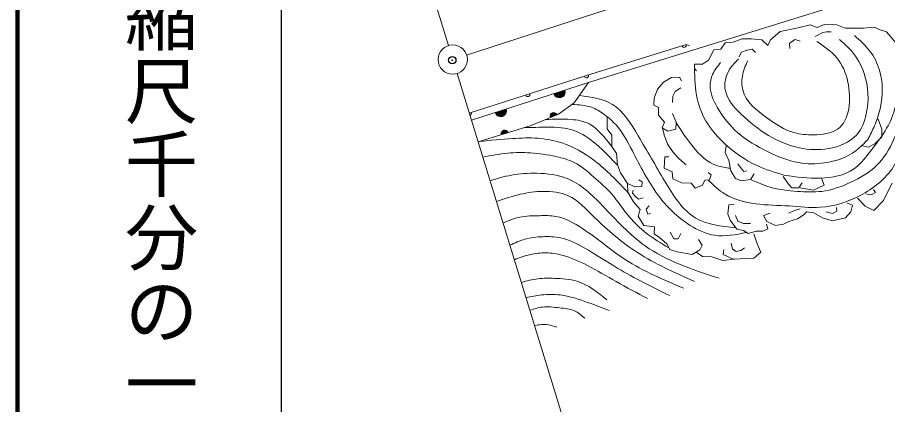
# Model space of a CAD drawing. Units: millimetres, scale not verified. Extents: x 40000 to 680000, y 20000 to 380000.
# Drawn here: x 40000 to 99412, y 262062 to 288496 of the extents above; entities that cross this region are included whole.
import ezdxf
from ezdxf.enums import TextEntityAlignment as Align

# ---------------------------------------------------------------- set-up
doc = ezdxf.new("R2010")
doc.units = ezdxf.units.MM
doc.header["$LTSCALE"] = 1000
doc.header["$PDMODE"] = 32
doc.header["$PDSIZE"] = 500
doc.linetypes.add('CHAIN', pattern=[18.5, 12, -1.5, 3.5, -1.5])
for name, color, linetype, lineweight in [('M-BGD', 7, 'Continuous', 13), ('M-BMK', 2, 'CHAIN', 13), ('M-BMK-SRVR', 3, 'Continuous', 13), ('M-TTL', 2, 'Continuous', 140), ('M-TTL-BAND', 7, 'Continuous', 25)]:
    doc.layers.add(name, color=color, linetype=linetype, lineweight=lineweight)
doc.layers.add('M-OTRS', color=6, linetype='Continuous')
doc.styles.add('@ＭＳ ゴシック', font='')
doc.styles.get('@ＭＳ ゴシック').set_extended_font_data('@MS Gothic')

msp = doc.modelspace()

# ---------------------------------------------------------------- linework, layer by layer
at = {"layer": 'M-BGD'}
for p, q in [((79002, 284045), (105491, 292286)), ((93191, 287763), (92069, 287539)), ((94121, 287988), (93191, 287763)), ((94602, 287796), (94121, 287988)), ((95083, 288020), (94602, 287796)), ((95949, 287988), (95083, 288020)), ((96526, 287764), (95949, 287988)), ((97777, 287764), (96526, 287764)), ((98515, 287828), (97777, 287764)), ((98835, 287668), (98515, 287828)), ((99348, 287508), (98835, 287668)), ((89472, 287025), (88862, 286801)), ((90113, 287025), (89472, 287025)), ((90818, 286961), (90113, 287025)), ((92069, 287539), (91428, 286961)), ((92710, 286737), (93095, 286994)), ((93095, 286994), (93448, 286866)), ((94474, 287186), (94987, 287475)), ((94987, 287475), (95244, 287507)), ((95244, 287507), (95564, 287507)), ((99990, 286738), (99348, 287508)), ((78852, 284522), (85518, 286596)), ((88317, 286769), (88029, 286320)), ((88862, 286801), (88317, 286769)), ((91235, 286577), (90818, 286961)), ((91428, 286961), (91235, 286577)), ((92743, 286384), (92710, 286737)), ((87548, 286287), (87195, 285582)), ((88029, 286320), (87548, 286287)), ((89247, 285775), (89440, 286127)), ((89440, 286127), (89824, 286256)), ((89824, 286256), (90177, 286320)), ((90177, 286320), (90402, 286095)), ((86778, 285293), (86233, 285293)), ((86233, 285293), (86233, 285005)), ((87195, 285582), (86778, 285293)), ((86233, 285005), (86361, 284844)), ((70843, 281951), (78852, 284522)), ((70996, 281474), (79002, 284045)), ((79002, 284045), (78013, 282653)), ((84117, 284074), (83700, 283593)), ((84662, 284395), (84117, 284074)), ((85207, 284427), (84662, 284395)), ((85335, 284171), (85207, 284427)), ((83700, 283593), (83475, 282984)), ((84758, 283112), (84918, 283433)), ((84918, 283433), (85303, 283690)), ((83475, 282984), (83443, 282503)), ((84726, 282695), (84758, 283112)), ((78013, 282653), (76950, 281883)), ((83443, 282503), (83764, 282343)), ((83764, 282343), (83764, 281830)), ((76950, 281883), (75081, 281113)), ((80269, 280899), (80269, 281689)), ((83764, 281830), (84181, 281349)), ((84983, 281349), (84726, 281926)), ((75081, 281113), (71451, 279998)), ((84181, 281349), (84021, 280964)), ((84951, 280868), (84983, 281349)), ((99022, 280861), (98770, 281551)), ((80590, 280450), (80269, 280899)), ((80590, 279681), (80590, 280450)), ((84021, 280964), (84406, 280739)), ((84406, 280739), (84951, 280868)), ((99022, 280352), (99022, 280861)), ((98093, 279645), (98536, 279866)), ((98536, 279866), (99022, 280352)), ((80910, 279200), (80590, 279681)), ((88318, 279265), (88396, 279732)), ((88575, 278720), (88318, 279265)), ((97707, 279722), (98093, 279645)), ((80975, 278430), (80910, 279200)), ((84214, 278976), (84149, 278206)), ((84470, 278976), (84214, 278976)), ((88703, 278014), (88575, 278720)), ((81167, 277885), (80975, 278430)), ((84149, 278206), (84695, 277949)), ((89184, 278495), (89377, 278239)), ((89377, 278239), (89601, 277982)), ((81648, 277147), (81167, 277885)), ((84695, 277949), (84759, 277468)), ((84759, 277468), (85336, 277212)), ((87356, 277757), (87164, 277918)), ((87260, 277405), (87356, 277757)), ((89024, 277501), (88703, 278014)), ((89441, 277341), (89024, 277501)), ((89601, 277982), (89793, 278014)), ((90307, 277822), (90050, 277437)), ((92282, 277639), (92648, 277117)), ((95085, 277053), (94901, 277512)), ((81680, 276570), (81644, 277154)), ((81648, 277147), (82185, 276926)), ((82185, 276926), (82623, 276949)), ((82656, 277263), (82432, 277397)), ((82623, 276949), (82656, 277263)), ((85336, 277212), (86010, 277180)), ((86010, 277180), (86266, 276827)), ((86266, 276827), (86779, 277052)), ((86779, 277052), (86940, 277373)), ((86940, 277373), (87260, 277405)), ((90050, 277437), (89441, 277341)), ((92648, 277117), (92872, 276860)), ((93353, 276860), (93578, 277213)), ((94347, 276700), (95085, 277053)), ((99382, 276508), (99735, 277182)), ((82065, 275897), (81680, 276570)), ((82040, 276691), (82006, 276489)), ((82006, 276489), (82163, 276321)), ((82163, 276321), (82410, 276085)), ((92872, 276860), (93353, 276860)), ((93449, 276860), (93962, 276764)), ((93962, 276764), (94347, 276700)), ((97983, 276461), (98204, 276373)), ((98204, 276373), (98337, 276395)), ((98337, 276395), (98580, 276550)), ((98580, 276550), (98448, 276749)), ((99126, 275995), (99382, 276508)), ((82514, 275384), (82065, 275897)), ((82410, 276085), (82713, 276175)), ((88575, 275705), (88511, 275096)), ((88928, 275737), (88575, 275705)), ((97009, 275674), (96624, 275835)), ((96913, 275225), (97009, 275674)), ((97362, 276155), (97875, 275610)), ((98484, 275322), (99126, 275995)), ((82386, 274935), (82514, 275384)), ((83133, 275636), (82934, 275403)), ((82934, 275403), (83033, 275072)), ((83033, 275072), (83232, 275105)), ((88511, 275096), (88672, 274647)), ((91397, 275128), (90948, 274968)), ((92680, 275129), (93065, 275321)), ((93065, 275321), (93450, 275417)), ((93706, 275032), (93866, 275225)), ((93866, 275225), (94380, 275161)), ((94380, 275161), (94957, 274808)), ((95213, 275225), (95662, 275097)), ((95662, 275097), (95951, 275257)), ((95951, 275257), (95919, 275514)), ((96528, 274808), (96913, 275225)), ((97875, 275610), (98484, 275322)), ((82771, 274293), (82386, 274935)), ((88672, 274647), (89121, 274038)), ((89024, 274968), (89185, 274583)), ((89185, 274583), (89569, 274423)), ((90948, 274968), (91173, 274551)), ((91173, 274551), (91750, 274295)), ((92295, 274391), (92680, 274551)), ((92680, 274551), (93257, 274744)), ((93257, 274744), (93706, 275032)), ((94957, 274808), (95630, 274616)), ((95630, 274616), (96528, 274808)), ((83509, 274197), (82771, 274293)), ((83477, 273716), (83509, 274197)), ((89121, 274038), (89570, 273942)), ((89569, 274423), (90051, 274423)), ((89570, 273942), (89890, 273749)), ((89890, 273749), (90435, 273910)), ((90435, 273910), (90884, 273910)), ((90884, 273910), (91237, 274070)), ((91237, 274070), (91141, 274391)), ((91750, 274295), (92295, 274391)), ((83829, 273460), (83477, 273716)), ((84343, 273043), (83829, 273460)), ((84559, 273845), (84824, 273381)), ((84824, 273381), (85123, 273381)), ((85123, 273381), (85289, 273746)), ((86491, 273332), (86748, 272947)), ((90275, 273717), (90500, 273044)), ((84535, 272658), (84343, 273043)), ((86748, 272947), (86587, 272626)), ((88721, 273077), (88831, 272679)), ((89384, 272591), (89649, 272768)), ((90500, 273044), (90756, 272467)), ((85048, 272498), (84535, 272658)), ((86074, 272306), (85048, 272498)), ((86587, 272626), (86074, 272306)), ((86780, 272177), (86339, 272471)), ((87421, 272146), (86780, 272177)), ((88159, 271889), (87421, 272146)), ((88191, 272306), (88223, 272659)), ((88864, 271985), (88191, 272306)), ((88831, 272679), (89075, 272503)), ((89075, 272503), (89384, 272591)), ((90756, 272467), (90275, 272050)), ((88957, 271990), (88159, 271889)), ((90275, 272050), (88864, 271985))]:
    msp.add_line(p, q, dxfattribs=at)
for centre, radius, start, end in [((85518, 286596), 150, 197.28083, 17.28083), ((85666, 286118), 500, 62.28083, 107.28083), ((78852, 284522), 150, 197.80091, 17.28083), ((77001, 283403), 400, 197.80091, 17.80091), ((77001, 283403), 400, 197.80091, 17.80091), ((77001, 283403), 350, 197.80091, 17.80091), ((77001, 283403), 300, 197.80091, 17.80091), ((77001, 283403), 250, 197.80091, 17.80091), ((77001, 283403), 200, 197.80091, 17.80091), ((77001, 283403), 150, 197.80091, 17.80091), ((77001, 283403), 100, 197.80091, 17.80091), ((77001, 283403), 50, 197.80091, 17.80091), ((74847, 283236), 150, 197.80091, 17.80091), ((72997, 282117), 400, 197.80091, 17.80091), ((72997, 282117), 400, 197.80091, 17.80091), ((72997, 282117), 350, 197.80091, 17.80091), ((70843, 281951), 150, 289.37835, 17.80091), ((72997, 282117), 300, 197.80091, 17.80091), ((72997, 282117), 250, 197.80091, 17.80091), ((72997, 282117), 200, 197.80091, 17.80091), ((72997, 282117), 150, 197.80091, 17.80091), ((72997, 282117), 100, 197.80091, 17.80091), ((72997, 282117), 50, 197.80091, 17.80091), ((76615, 281756), 250, 24.72243, 204.72243), ((76615, 281756), 200, 24.72243, 204.72243), ((76615, 281756), 150, 24.72243, 204.72243), ((76615, 281756), 100, 24.72243, 204.72243), ((76615, 281756), 50, 24.72243, 204.72243), ((73266, 280555), 250, 17.07076, 197.07076), ((73266, 280555), 200, 17.07076, 197.07076), ((73266, 280555), 150, 17.07076, 197.07076), ((73266, 280555), 100, 17.07076, 197.07076), ((73266, 280555), 50, 17.07076, 197.07076)]:
    msp.add_arc(centre, radius, start, end, dxfattribs=at)
for points, knots in [([(89232, 285653), (89014, 285432), (88795, 285211), (88628, 284952), (88510, 284768), (88418, 284564), (88363, 284348), (88289, 284064), (88279, 283760), (88339, 283478), (88469, 282865), (88931, 282362), (89402, 281908), (89996, 281335), (90604, 280840), (91287, 280434), (91935, 280050), (92651, 279746), (93390, 279588), (94036, 279451), (94700, 279426), (95371, 279540), (96100, 279664), (96837, 279953), (97304, 280483), (97645, 280869), (97842, 281384), (97957, 281909), (98159, 282832), (98107, 283784), (97811, 284664), (97621, 285230), (97330, 285766), (96941, 286210), (96694, 286493), (96407, 286738), (96119, 286983)], [0, 0, 0, 0, 1, 1, 1, 2, 2, 2, 3, 3, 3, 4, 4, 4, 5, 5, 5, 6, 6, 6, 7, 7, 7, 8, 8, 8, 9, 9, 9, 10, 10, 10, 11, 11, 11, 12, 12, 12, 12]), ([(98081, 280180), (98230, 280479), (98380, 280778), (98512, 281085), (98685, 281488), (98827, 281905), (98922, 282336), (99105, 283178), (99106, 284076), (98856, 284903), (98713, 285378), (98487, 285830), (98188, 286219), (97891, 286605), (97521, 286929), (97152, 287254)], [0, 0, 0, 0, 1, 1, 1, 2, 2, 2, 3, 3, 3, 4, 4, 4, 5, 5, 5, 5]), ([(89861, 285557), (89712, 285203), (89563, 284849), (89498, 284469), (89447, 284165), (89450, 283844), (89523, 283551), (89723, 282749), (90450, 282163), (91166, 281642), (91769, 281204), (92365, 280813), (93027, 280627), (93445, 280511), (93890, 280476), (94356, 280483), (94945, 280491), (95569, 280566), (95999, 280869), (96839, 281460), (96944, 282917), (96700, 284084), (96566, 284724), (96326, 285276), (95950, 285727), (95580, 286172), (95076, 286517), (94573, 286862)], [0, 0, 0, 0, 1, 1, 1, 2, 2, 2, 3, 3, 3, 4, 4, 4, 5, 5, 5, 6, 6, 6, 7, 7, 7, 8, 8, 8, 9, 9, 9, 9]), ([(87155, 277394), (87523, 277043), (87892, 276692), (88317, 276430), (88935, 276051), (89673, 275861), (90405, 275767), (91167, 275668), (91922, 275673), (92682, 275625), (93394, 275579), (94110, 275487), (94817, 275530), (95820, 275591), (96806, 275923), (97711, 276432), (98593, 276927), (99398, 277590), (99893, 278425), (100377, 279242), (100563, 280225), (100794, 281176), (100990, 281983), (101219, 282768), (101220, 283596), (101221, 283969), (101175, 284351), (101030, 284687), (100909, 284968), (100719, 285216), (100529, 285464)], [0, 0, 0, 0, 1, 1, 1, 2, 2, 2, 3, 3, 3, 4, 4, 4, 5, 5, 5, 6, 6, 6, 7, 7, 7, 8, 8, 8, 9, 9, 9, 10, 10, 10, 10]), ([(88008, 285419), (87805, 285159), (87602, 284899), (87469, 284600), (87358, 284350), (87295, 284073), (87296, 283801), (87298, 283303), (87516, 282824), (87771, 282378), (88152, 281712), (88616, 281120), (89173, 280631), (89776, 280103), (90487, 279696), (91222, 279337), (91903, 279005), (92603, 278714), (93336, 278583), (93914, 278480), (94511, 278476), (95105, 278562), (95881, 278673), (96650, 278938), (97261, 279403), (97559, 279630), (97820, 279905), (98081, 280180)], [0, 0, 0, 0, 1, 1, 1, 2, 2, 2, 3, 3, 3, 4, 4, 4, 5, 5, 5, 6, 6, 6, 7, 7, 7, 8, 8, 8, 9, 9, 9, 9]), ([(86233, 285034), (86248, 284325), (86264, 283617), (86419, 282930), (86555, 282328), (86798, 281743), (87131, 281222), (87445, 280729), (87839, 280293), (88270, 279894), (88933, 279278), (89683, 278750), (90499, 278376), (91108, 278097), (91752, 277905), (92397, 277712)], [0, 0, 0, 0, 1, 1, 1, 2, 2, 2, 3, 3, 3, 4, 4, 4, 5, 5, 5, 5]), ([(90036, 277435), (90485, 277237), (90934, 277039), (91401, 276905), (91998, 276734), (92624, 276668), (93251, 276621), (93808, 276579), (94366, 276553), (94912, 276621), (95597, 276707), (96264, 276942), (96904, 277238), (97547, 277535), (98163, 277893), (98659, 278377), (99171, 278877), (99555, 279511), (99845, 280180), (100187, 280968), (100397, 281803), (100461, 282647), (100511, 283295), (100473, 283947), (100436, 284600)], [0, 0, 0, 0, 1, 1, 1, 2, 2, 2, 3, 3, 3, 4, 4, 4, 5, 5, 5, 6, 6, 6, 7, 7, 7, 8, 8, 8, 8]), ([(92397, 277712), (93192, 277605), (93987, 277497), (94817, 277523), (95623, 277547), (96462, 277697), (97094, 278140), (97498, 278423), (97818, 278825), (98137, 279231), (98831, 280112), (99521, 281006), (99845, 282030), (100054, 282695), (100110, 283414), (100165, 284133)], [0, 0, 0, 0, 1, 1, 1, 2, 2, 2, 3, 3, 3, 4, 4, 4, 5, 5, 5, 5]), ([(78379, 283168), (79186, 283055), (79993, 282942), (80631, 282549), (81386, 282085), (81905, 281229), (82387, 280415), (83009, 279363), (83568, 278380), (84190, 277331), (84759, 276372), (85381, 275356), (86278, 274817), (87061, 274347), (88055, 274241), (89049, 274134)], [0, 0, 0, 0, 1, 1, 1, 2, 2, 2, 3, 3, 3, 4, 4, 4, 5, 5, 5, 5]), ([(77874, 282552), (78326, 282528), (78778, 282503), (79193, 282357), (79497, 282250), (79780, 282079), (80046, 281887), (80348, 281669), (80627, 281425), (80870, 281151), (81331, 280634), (81664, 280010), (81988, 279386), (82526, 278351), (83039, 277313), (83724, 276386), (84325, 275573), (85057, 274845), (85931, 274297), (86451, 273971), (87021, 273709), (87608, 273621), (88317, 273515), (89050, 273664), (89783, 273814)], [0, 0, 0, 0, 1, 1, 1, 2, 2, 2, 3, 3, 3, 4, 4, 4, 5, 5, 5, 6, 6, 6, 7, 7, 7, 8, 8, 8, 8]), ([(76079, 281524), (76650, 281549), (77221, 281575), (77803, 281529), (78231, 281495), (78664, 281422), (79036, 281227), (79340, 281068), (79602, 280827), (79841, 280573), (80110, 280286), (80350, 279982), (80590, 279678)], [0, 0, 0, 0, 1, 1, 1, 2, 2, 2, 3, 3, 3, 4, 4, 4, 4]), ([(84979, 281299), (85339, 280742), (85699, 280186), (86135, 279656), (86582, 279113), (87108, 278597), (87748, 278375), (88040, 278275), (88355, 278235), (88670, 278195)], [0, 0, 0, 0, 1, 1, 1, 2, 2, 2, 3, 3, 3, 3]), ([(74592, 280963), (75131, 280982), (75669, 281002), (76217, 281000), (76824, 280998), (77442, 280968), (78004, 280774), (78558, 280582), (79059, 280231), (79514, 279843), (80048, 279388), (80520, 278885), (80992, 278381)], [0, 0, 0, 0, 1, 1, 1, 2, 2, 2, 3, 3, 3, 4, 4, 4, 4]), ([(84046, 280949), (84121, 280621), (84196, 280292), (84332, 279988), (84480, 279657), (84700, 279355), (84949, 279087), (85171, 278848), (85416, 278635), (85660, 278423)], [0, 0, 0, 0, 1, 1, 1, 2, 2, 2, 3, 3, 3, 3]), ([(71560, 280031), (72306, 280100), (73052, 280169), (73801, 280220), (74379, 280259), (74959, 280287), (75538, 280245), (76198, 280197), (76857, 280056), (77476, 279817), (78243, 279521), (78948, 279074), (79590, 278559), (80355, 277946), (81029, 277238), (81704, 276529)], [0, 0, 0, 0, 1, 1, 1, 2, 2, 2, 3, 3, 3, 4, 4, 4, 5, 5, 5, 5]), ([(71770, 278961), (72334, 279066), (72898, 279171), (73468, 279225), (73987, 279275), (74511, 279283), (75030, 279249), (75617, 279211), (76198, 279120), (76778, 278993), (77204, 278900), (77629, 278787), (78013, 278597), (78511, 278349), (78940, 277970), (79365, 277595), (79790, 277220), (80211, 276849), (80577, 276429), (81008, 275936), (81364, 275373), (81790, 274868), (82130, 274464), (82515, 274096), (82932, 273773), (83419, 273396), (83951, 273080), (84482, 272765)], [0, 0, 0, 0, 1, 1, 1, 2, 2, 2, 3, 3, 3, 4, 4, 4, 5, 5, 5, 6, 6, 6, 7, 7, 7, 8, 8, 8, 9, 9, 9, 9]), ([(72269, 277342), (72752, 277489), (73234, 277636), (73726, 277728), (74294, 277834), (74874, 277867), (75463, 277854), (76170, 277839), (76888, 277757), (77526, 277502), (78456, 277130), (79216, 276390), (79943, 275640), (80897, 274655), (81795, 273655), (82863, 272897), (84334, 271852), (86128, 271267), (87922, 270683)], [0, 0, 0, 0, 1, 1, 1, 2, 2, 2, 3, 3, 3, 4, 4, 4, 5, 5, 5, 6, 6, 6, 6]), ([(72702, 275935), (73241, 276113), (73780, 276291), (74330, 276419), (74840, 276538), (75358, 276613), (75891, 276621), (76478, 276629), (77083, 276554), (77602, 276319), (78292, 276008), (78832, 275415), (79389, 274860), (80309, 273942), (81275, 273125), (82334, 272444), (83552, 271661), (84894, 271058), (86236, 270456)], [0, 0, 0, 0, 1, 1, 1, 2, 2, 2, 3, 3, 3, 4, 4, 4, 5, 5, 5, 6, 6, 6, 6]), ([(73156, 274465), (73534, 274620), (73912, 274776), (74305, 274859), (74738, 274950), (75188, 274953), (75639, 274960), (76021, 274966), (76404, 274974), (76772, 274909), (77418, 274796), (78019, 274454), (78584, 274079), (79605, 273401), (80505, 272612), (81504, 271965), (82738, 271166), (84122, 270584), (85506, 270003)], [0, 0, 0, 0, 1, 1, 1, 2, 2, 2, 3, 3, 3, 4, 4, 4, 5, 5, 5, 6, 6, 6, 6]), ([(73624, 272944), (73955, 273097), (74286, 273249), (74633, 273349), (75030, 273463), (75447, 273508), (75866, 273525), (76273, 273542), (76682, 273532), (77074, 273450), (77640, 273331), (78172, 273061), (78685, 272770), (79479, 272320), (80227, 271821), (81000, 271361), (82145, 270682), (83347, 270091), (84549, 269499)], [0, 0, 0, 0, 1, 1, 1, 2, 2, 2, 3, 3, 3, 4, 4, 4, 5, 5, 5, 6, 6, 6, 6]), ([(73929, 271955), (74284, 272086), (74639, 272217), (75007, 272303), (75365, 272387), (75735, 272429), (76103, 272420), (76473, 272411), (76841, 272351), (77198, 272257), (77799, 272098), (78370, 271842), (78923, 271558), (79590, 271215), (80231, 270831), (80881, 270463), (81589, 270062), (82307, 269680), (83026, 269298)], [0, 0, 0, 0, 1, 1, 1, 2, 2, 2, 3, 3, 3, 4, 4, 4, 5, 5, 5, 6, 6, 6, 6]), ([(74406, 270405), (74782, 270507), (75158, 270609), (75539, 270656), (75912, 270702), (76290, 270695), (76672, 270681), (77193, 270662), (77722, 270630), (78207, 270480), (78957, 270248), (79601, 269735), (80246, 269222)], [0, 0, 0, 0, 1, 1, 1, 2, 2, 2, 3, 3, 3, 4, 4, 4, 4]), ([(74724, 269373), (75078, 269441), (75432, 269510), (75791, 269549), (76209, 269594), (76633, 269599), (77049, 269549), (77713, 269469), (78355, 269250), (78987, 269020), (79461, 268848), (79929, 268670), (80397, 268492)], [0, 0, 0, 0, 1, 1, 1, 2, 2, 2, 3, 3, 3, 4, 4, 4, 4]), ([(74992, 268504), (75274, 268594), (75555, 268684), (75841, 268718), (76228, 268764), (76623, 268710), (77024, 268668), (77372, 268631), (77726, 268604), (78031, 268467), (78289, 268351), (78512, 268157), (78736, 267963)], [0, 0, 0, 0, 1, 1, 1, 2, 2, 2, 3, 3, 3, 4, 4, 4, 4]), ([(75319, 267442), (75427, 267471), (75535, 267500), (75645, 267517), (75840, 267548), (76044, 267544), (76239, 267510), (76445, 267475), (76643, 267408), (76841, 267341)], [0, 0, 0, 0, 1, 1, 1, 2, 2, 2, 3, 3, 3, 3])]:
    msp.add_open_spline(points, degree=3, knots=knots, dxfattribs=at)
at = {"layer": 'M-BMK'}
msp.add_line((70671, 285924), (143136, 309381), dxfattribs=at)
at = {"layer": 'M-BMK-SRVR'}
for p, q in [((59829, 317715), (69425, 286571)), ((70014, 284660), (79066, 255283))]:
    msp.add_line(p, q, dxfattribs=at)
msp.add_circle((69720, 285616), 1000, dxfattribs=at)
at = {"layer": 'M-OTRS'}
msp.add_point((69693, 285572), dxfattribs=at)
at = {"layer": 'M-TTL'}
msp.add_line((40000, 380000), (40000, 20000), dxfattribs=at)
at = {"layer": 'M-TTL-BAND'}
msp.add_line((58000, 370000), (58000, 20000), dxfattribs=at)

# ---------------------------------------------------------------- texts
at = {"layer": 'M-TTL-BAND', "style": '@ＭＳ ゴシック'}
msp.add_text('縮尺千分の一', height=3666, rotation=270, dxfattribs=at).set_placement((49777, 261030), align=Align.MIDDLE_RIGHT)

doc.saveas('drawing.dxf')
